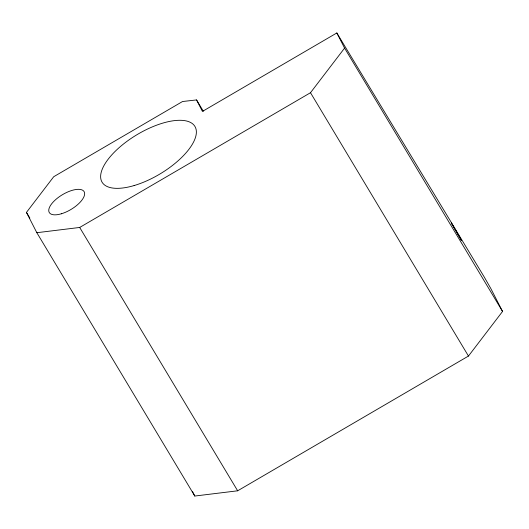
<?xml version="1.0" encoding="UTF-8"?>
<svg xmlns="http://www.w3.org/2000/svg" width="529" height="529" viewBox="0 0 529 529"><rect width="100%" height="100%" fill="white"/><g stroke="black" fill="none" stroke-linecap="round" stroke-linejoin="round"><path stroke-width="0.79" d="M196.557 99.928L202.435 111.414L336.834 32.957L484.28 277.077L490.826 288.53L502.55 311.442L468.463 356.057L237.653 490.8L194.798 496.043L36.838 232.707L26.45 212.407L53.72 176.719L182.538 101.522L196.557 99.928L203.334 111.229M36.838 232.707L79.687 227.457L310.497 92.714L344.584 48.106L336.834 32.957M344.584 48.106L502.55 311.442M310.497 92.714L468.463 356.057M79.687 227.457L237.653 490.8M26.45 212.407L29.849 218.074M192.576 491.692L194.798 496.043M451.402 223.106L461.559 240.596L451.402 223.106M134.128 185.553A54.15 22.754 -31 0 0 195.254 127.046A54.15 22.754 -31 0 0 116.142 150.401A54.15 22.754 -31 0 0 134.128 185.553M61.311 213.795A20.307 8.53 -31 0 0 84.23 191.855A20.307 8.53 -31 0 0 54.566 200.617A20.307 8.53 -31 0 0 61.311 213.795"/></g></svg>
